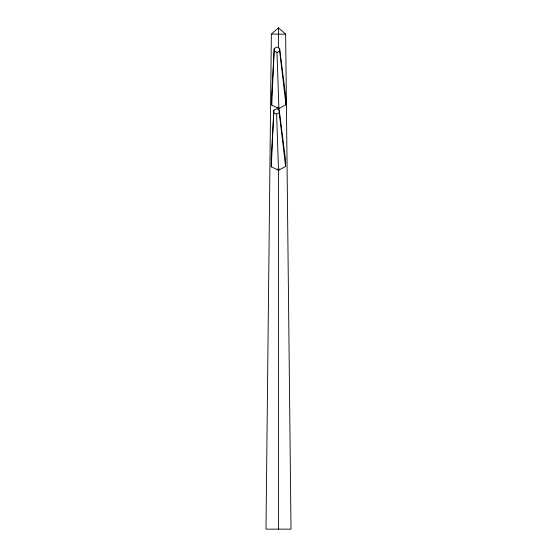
<?xml version="1.0" encoding="UTF-8"?>
<svg xmlns="http://www.w3.org/2000/svg" width="557" height="557" viewBox="0 0 557 557"><rect width="100%" height="100%" fill="white"/><g stroke="black" fill="none" stroke-linecap="round" stroke-linejoin="round"><path stroke-width="0.84" d="M278.5 109.875L278.5 108.149M271.356 34.123L265.995 529.15L291.005 529.15L285.644 34.123L278.5 27.85L271.356 34.123L285.644 34.123M271.691 105.092L274.246 48.424L276.906 47.032L279.607 48.313L285.706 96.514L285.978 104.786L278.89 108.504L271.691 105.092L271.621 96.897L274.246 48.424M271.294 166.828L273.856 110.161L276.509 108.768L279.21 110.042L285.316 158.251L285.581 166.522L278.5 170.24L271.294 166.828L271.231 158.634L273.856 110.161M279.718 168.987L278.5 170.233L277.24 169.036M274.295 51.105L276.996 52.386L279.649 50.986L279.607 48.313M273.898 112.841L276.599 114.115L279.259 112.723L279.21 110.042M277.351 107.028L278.946 108.476M279.649 50.986L285.978 104.786M279.259 112.723L285.581 166.522M276.996 52.386L278.89 108.497M276.599 114.115L278.5 170.233L278.5 529.15M278.5 27.85L278.5 47.923"/></g></svg>
